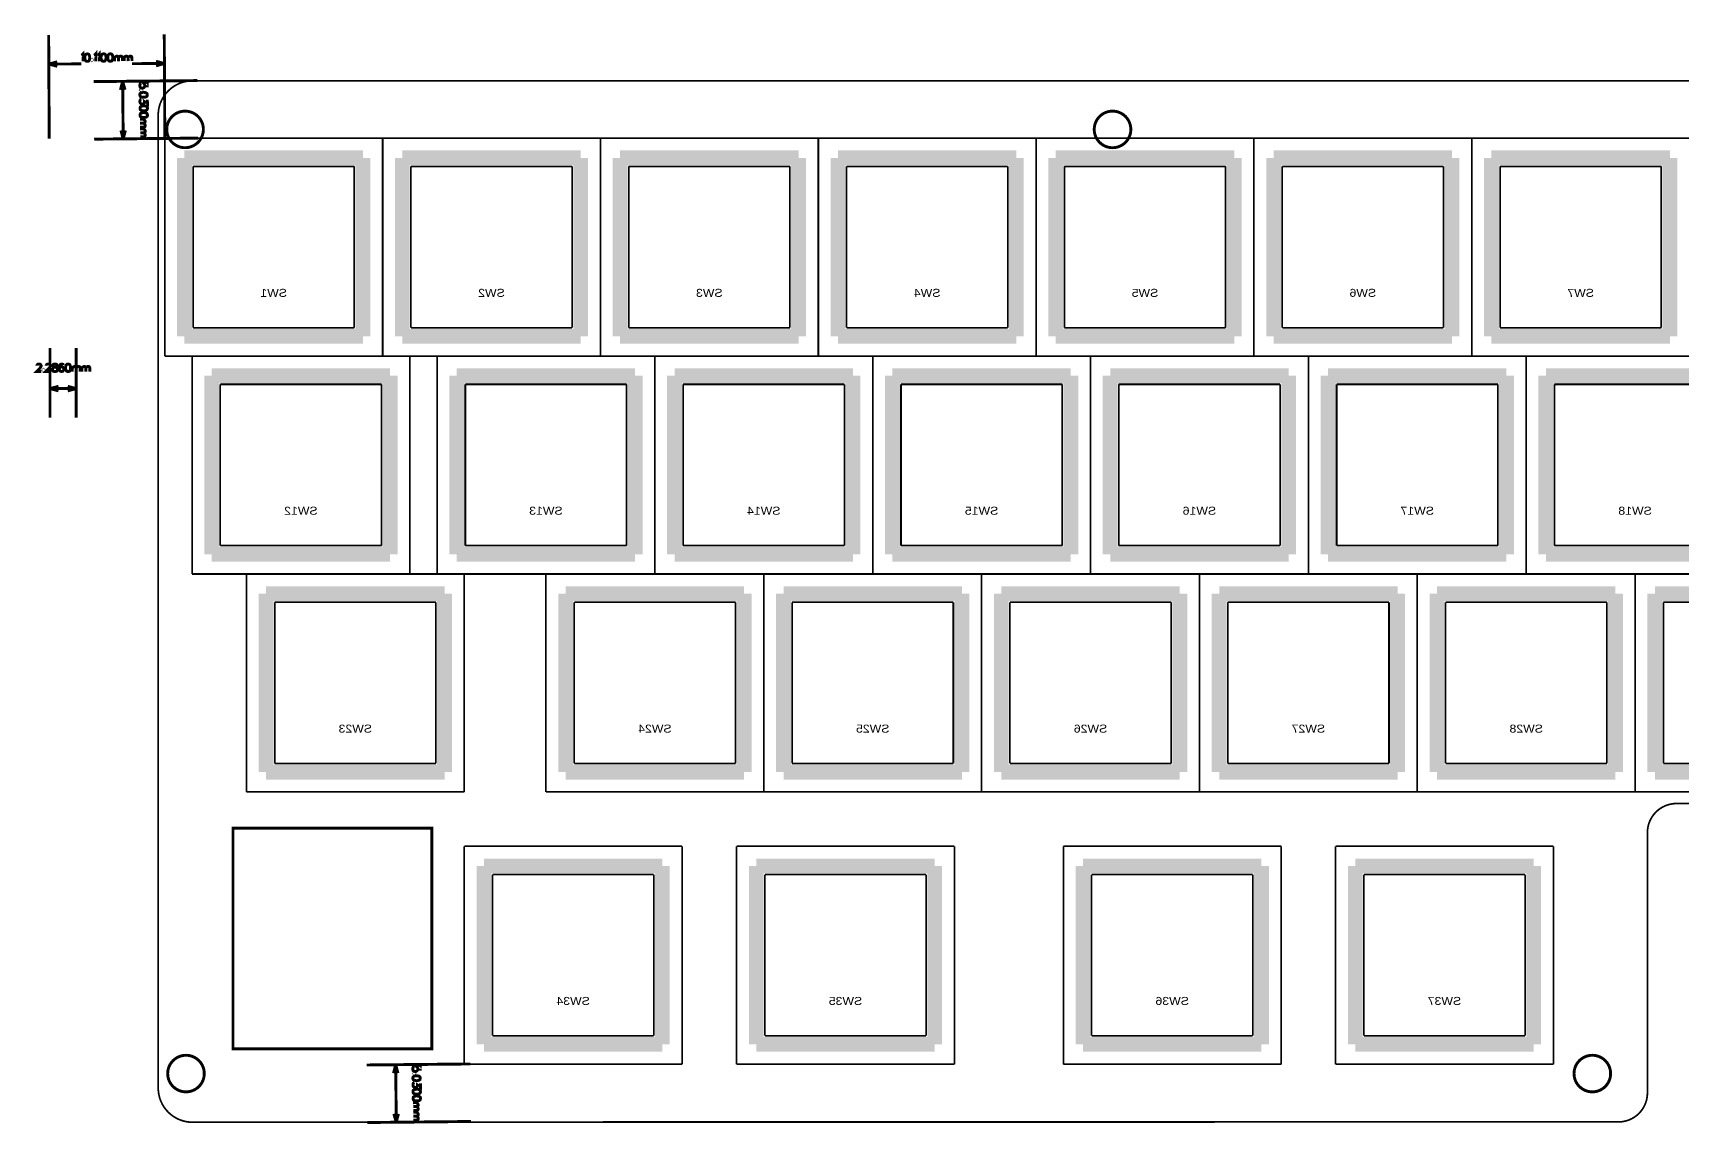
# Model space of a CAD drawing. Header units: millimetres. Extents: x 17 to 288, y -115 to -19.
# Drawn here: x 17.1 to 161.4, y -114.8 to -19.4 of the extents above; entities that cross this region are included whole.
import ezdxf
from ezdxf.enums import TextEntityAlignment as Align

# ---------------------------------------------------------------- set-up
doc = ezdxf.new("R2010")
doc.units = ezdxf.units.MM
doc.header["$MEASUREMENT"] = 0
for name, color, linetype, true_color in [('Board-Outline-Layer', 7, 'Continuous', 0xff00ff), ('Bottom-Assembly-Layer', 7, 'Continuous', 0x5555ff), ('Bottom-Silkscreen-Layer', 7, 'Continuous', 0x66cc33), ('Bottom-Solder-Mask-Layer', 7, 'Continuous', 0xaa00ff), ('Document-Layer', 7, 'Continuous', 0xffffff), ('Top-Solder-Mask-Layer', 7, 'Continuous', 0x800080)]:
    doc.layers.add(name, color=color, linetype=linetype, true_color=true_color)
doc.styles.get("Standard").update_dxf_attribs({"font": 'arial.ttf'})

msp = doc.modelspace()

# ---------------------------------------------------------------- linework, layer by layer
at = {"layer": 'Board-Outline-Layer'}
for points, const_width in [([(28.88, -24.44, -0.199), (31, -23.56), (273.67, -23.56, -0.414), (276.67, -26.56), (276.67, -111.62, -0.377), (274.05, -114.59), (207.52, -114.58, -0.414), (204.98, -112.04), (205, -87.91, 0.203), (204.68, -87.09, 0.203), (203.87, -86.75), (164.74, -86.75), (164.73, -86.75), (160.78, -86.75, 0.414), (158.24, -89.29), (158.24, -112.05, -0.414), (155.7, -114.59), (30.7, -114.6, -0.385), (28, -111.62), (28, -26.56, -0.199)], 0.15), ([(28.75, -27.81, 1), (31.95, -27.81, 1)], 0.254), ([(109.86, -27.81, 1), (113.06, -27.81, 1)], 0.254), ([(28.83, -110.36, 1), (32.03, -110.36, 1)], 0.254), ([(151.82, -110.36, 1), (155.02, -110.36, 1)], 0.254)]:
    msp.add_lwpolyline(points, format="xyb", close=True, dxfattribs=dict(at, const_width=const_width))
at = {"layer": 'Board-Outline-Layer', "const_width": 0.15}
for points in [[(45.15, -31.05), (31.05, -31.05)], [(31.05, -31.05), (31.05, -45.15)], [(45.15, -31.05), (31.05, -31.05)], [(31.05, -31.05), (31.05, -45.15)], [(45.15, -45.15), (45.15, -31.05)], [(45.15, -45.15), (45.15, -31.05)], [(64.2, -31.05), (50.1, -31.05)], [(50.1, -31.05), (50.1, -45.15)], [(64.2, -31.05), (50.1, -31.05)], [(50.1, -31.05), (50.1, -45.15)], [(64.2, -45.15), (64.2, -31.05)], [(64.2, -45.15), (64.2, -31.05)], [(83.25, -31.05), (69.15, -31.05)], [(69.15, -31.05), (69.15, -45.15)], [(83.25, -31.05), (69.15, -31.05)], [(69.15, -31.05), (69.15, -45.15)], [(83.25, -45.15), (83.25, -31.05)], [(83.25, -45.15), (83.25, -31.05)], [(102.3, -31.05), (88.2, -31.05)], [(88.2, -31.05), (88.2, -45.15)], [(102.3, -31.05), (88.2, -31.05)], [(88.2, -31.05), (88.2, -45.15)], [(102.3, -45.15), (102.3, -31.05)], [(102.3, -45.15), (102.3, -31.05)], [(121.35, -31.05), (107.25, -31.05)], [(107.25, -31.05), (107.25, -45.15)], [(121.35, -31.05), (107.25, -31.05)], [(107.25, -31.05), (107.25, -45.15)], [(121.35, -45.15), (121.35, -31.05)], [(121.35, -45.15), (121.35, -31.05)], [(140.4, -31.05), (126.3, -31.05)], [(126.3, -31.05), (126.3, -45.15)], [(140.4, -31.05), (126.3, -31.05)], [(126.3, -31.05), (126.3, -45.15)], [(140.4, -45.15), (140.4, -31.05)], [(140.4, -45.15), (140.4, -31.05)], [(159.45, -31.05), (145.35, -31.05)], [(145.35, -31.05), (145.35, -45.15)], [(159.45, -31.05), (145.35, -31.05)], [(145.35, -31.05), (145.35, -45.15)], [(159.45, -45.15), (159.45, -31.05)], [(159.45, -45.15), (159.45, -31.05)], [(31.05, -45.15), (45.15, -45.15)], [(31.05, -45.15), (45.15, -45.15)], [(50.1, -45.15), (64.2, -45.15)], [(50.1, -45.15), (64.2, -45.15)], [(69.15, -45.15), (83.25, -45.15)], [(69.15, -45.15), (83.25, -45.15)], [(88.2, -45.15), (102.3, -45.15)], [(88.2, -45.15), (102.3, -45.15)], [(107.25, -45.15), (121.35, -45.15)], [(107.25, -45.15), (121.35, -45.15)], [(126.3, -45.15), (140.4, -45.15)], [(126.3, -45.15), (140.4, -45.15)], [(145.35, -45.15), (159.45, -45.15)], [(145.35, -45.15), (159.45, -45.15)], [(47.53, -50.1), (33.43, -50.1)], [(33.43, -50.1), (33.43, -64.2)], [(47.53, -50.1), (33.43, -50.1)], [(33.43, -50.1), (33.43, -64.2)], [(47.53, -64.2), (47.53, -50.1)], [(47.53, -64.2), (47.53, -50.1)], [(68.96, -50.1), (54.86, -50.1)], [(54.86, -50.1), (54.86, -64.2)], [(68.96, -50.1), (54.86, -50.1)], [(54.86, -50.1), (54.86, -64.2)], [(68.96, -64.2), (68.96, -50.1)], [(68.96, -64.2), (68.96, -50.1)], [(88.01, -50.1), (73.91, -50.1)], [(73.91, -50.1), (73.91, -64.2)], [(88.01, -50.1), (73.91, -50.1)], [(73.91, -50.1), (73.91, -64.2)], [(88.01, -64.2), (88.01, -50.1)], [(88.01, -64.2), (88.01, -50.1)], [(107.06, -50.1), (92.96, -50.1)], [(92.96, -50.1), (92.96, -64.2)], [(107.06, -50.1), (92.96, -50.1)], [(92.96, -50.1), (92.96, -64.2)], [(107.06, -64.2), (107.06, -50.1)], [(107.06, -64.2), (107.06, -50.1)], [(126.11, -50.1), (112.01, -50.1)], [(112.01, -50.1), (112.01, -64.2)], [(126.11, -50.1), (112.01, -50.1)], [(112.01, -50.1), (112.01, -64.2)], [(126.11, -64.2), (126.11, -50.1)], [(126.11, -64.2), (126.11, -50.1)], [(145.16, -50.1), (131.06, -50.1)], [(131.06, -50.1), (131.06, -64.2)], [(145.16, -50.1), (131.06, -50.1)], [(131.06, -50.1), (131.06, -64.2)], [(145.16, -64.2), (145.16, -50.1)], [(145.16, -64.2), (145.16, -50.1)], [(164.21, -50.1), (150.11, -50.1)], [(150.11, -50.1), (150.11, -64.2)], [(164.21, -50.1), (150.11, -50.1)], [(150.11, -50.1), (150.11, -64.2)], [(33.43, -64.2), (47.53, -64.2)], [(33.43, -64.2), (47.53, -64.2)], [(54.86, -64.2), (68.96, -64.2)], [(54.86, -64.2), (68.96, -64.2)], [(73.91, -64.2), (88.01, -64.2)], [(73.91, -64.2), (88.01, -64.2)], [(92.96, -64.2), (107.06, -64.2)], [(92.96, -64.2), (107.06, -64.2)], [(112.01, -64.2), (126.11, -64.2)], [(112.01, -64.2), (126.11, -64.2)], [(131.06, -64.2), (145.16, -64.2)], [(131.06, -64.2), (145.16, -64.2)], [(150.11, -64.2), (164.21, -64.2)], [(150.11, -64.2), (164.21, -64.2)], [(52.29, -69.15), (38.19, -69.15)], [(38.19, -69.15), (38.19, -83.25)], [(52.29, -69.15), (38.19, -69.15)], [(38.19, -69.15), (38.19, -83.25)], [(52.29, -83.25), (52.29, -69.15)], [(52.29, -83.25), (52.29, -69.15)], [(78.49, -69.15), (64.39, -69.15)], [(64.39, -69.15), (64.39, -83.25)], [(78.49, -69.15), (64.39, -69.15)], [(64.39, -69.15), (64.39, -83.25)], [(78.49, -83.25), (78.49, -69.15)], [(78.49, -83.25), (78.49, -69.15)], [(97.54, -69.15), (83.44, -69.15)], [(83.44, -69.15), (83.44, -83.25)], [(97.54, -69.15), (83.44, -69.15)], [(83.44, -69.15), (83.44, -83.25)], [(97.54, -83.25), (97.54, -69.15)], [(97.54, -83.25), (97.54, -69.15)], [(116.59, -69.15), (102.49, -69.15)], [(102.49, -69.15), (102.49, -83.25)], [(116.59, -69.15), (102.49, -69.15)], [(102.49, -69.15), (102.49, -83.25)], [(116.59, -83.25), (116.59, -69.15)], [(116.59, -83.25), (116.59, -69.15)], [(135.64, -69.15), (121.54, -69.15)], [(121.54, -69.15), (121.54, -83.25)], [(135.64, -69.15), (121.54, -69.15)], [(121.54, -69.15), (121.54, -83.25)], [(135.64, -83.25), (135.64, -69.15)], [(135.64, -83.25), (135.64, -69.15)], [(154.69, -69.15), (140.59, -69.15)], [(140.59, -69.15), (140.59, -83.25)], [(154.69, -69.15), (140.59, -69.15)], [(140.59, -69.15), (140.59, -83.25)], [(154.69, -83.25), (154.69, -69.15)], [(154.69, -83.25), (154.69, -69.15)], [(173.74, -69.15), (159.64, -69.15)], [(159.64, -69.15), (159.64, -83.25)], [(173.74, -69.15), (159.64, -69.15)], [(159.64, -69.15), (159.64, -83.25)], [(38.19, -83.25), (52.29, -83.25)], [(38.19, -83.25), (52.29, -83.25)], [(64.39, -83.25), (78.49, -83.25)], [(64.39, -83.25), (78.49, -83.25)], [(83.44, -83.25), (97.54, -83.25)], [(83.44, -83.25), (97.54, -83.25)], [(102.49, -83.25), (116.59, -83.25)], [(102.49, -83.25), (116.59, -83.25)], [(121.54, -83.25), (135.64, -83.25)], [(121.54, -83.25), (135.64, -83.25)], [(140.59, -83.25), (154.69, -83.25)], [(140.59, -83.25), (154.69, -83.25)], [(159.64, -83.25), (173.74, -83.25)], [(159.64, -83.25), (173.74, -83.25)], [(71.34, -92.96), (57.24, -92.96)], [(57.24, -92.96), (57.24, -107.06)], [(71.34, -92.96), (57.24, -92.96)], [(57.24, -92.96), (57.24, -107.06)], [(71.34, -107.06), (71.34, -92.96)], [(71.34, -107.06), (71.34, -92.96)], [(95.16, -92.96), (81.06, -92.96)], [(81.06, -92.96), (81.06, -107.06)], [(95.16, -92.96), (81.06, -92.96)], [(81.06, -92.96), (81.06, -107.06)], [(95.16, -107.06), (95.16, -92.96)], [(95.16, -107.06), (95.16, -92.96)], [(123.73, -92.96), (109.63, -92.96)], [(109.63, -92.96), (109.63, -107.06)], [(123.73, -92.96), (109.63, -92.96)], [(109.63, -92.96), (109.63, -107.06)], [(123.73, -107.06), (123.73, -92.96)], [(123.73, -107.06), (123.73, -92.96)], [(147.54, -92.96), (133.44, -92.96)], [(133.44, -92.96), (133.44, -107.06)], [(147.54, -92.96), (133.44, -92.96)], [(133.44, -92.96), (133.44, -107.06)], [(147.54, -107.06), (147.54, -92.96)], [(147.54, -107.06), (147.54, -92.96)], [(57.24, -107.06), (71.34, -107.06)], [(57.24, -107.06), (71.34, -107.06)], [(81.06, -107.06), (95.16, -107.06)], [(81.06, -107.06), (95.16, -107.06)], [(109.63, -107.06), (123.73, -107.06)], [(109.63, -107.06), (123.73, -107.06)], [(133.44, -107.06), (147.54, -107.06)], [(133.44, -107.06), (147.54, -107.06)]]:
    msp.add_lwpolyline(points, dxfattribs=at)
at = {"layer": 'Board-Outline-Layer', "const_width": 0.254}
msp.add_lwpolyline([(34.54, -108.2), (34.54, -88.9), (51.94, -88.9), (51.94, -108.2)], close=True, dxfattribs=at)
at = {"layer": 'Bottom-Assembly-Layer', "const_width": 0.15}
for points in [[(28.58, -47.63), (28.58, -28.58)], [(28.58, -28.58), (47.63, -28.58)], [(28.58, -47.63), (28.58, -28.58)], [(28.58, -28.58), (47.63, -28.58)], [(47.63, -28.58), (47.63, -47.63)], [(47.63, -47.63), (47.63, -28.58)], [(47.63, -28.58), (66.68, -28.58)], [(47.63, -28.58), (47.63, -47.63)], [(47.63, -47.63), (47.63, -28.58)], [(47.63, -28.58), (66.68, -28.58)], [(66.68, -28.58), (66.68, -47.63)], [(66.68, -47.63), (66.68, -28.58)], [(66.68, -28.58), (85.73, -28.58)], [(66.68, -28.58), (66.68, -47.63)], [(66.68, -47.63), (66.68, -28.58)], [(66.68, -28.58), (85.73, -28.58)], [(85.73, -28.58), (85.73, -47.63)], [(85.73, -47.63), (85.73, -28.58)], [(85.73, -28.58), (104.78, -28.58)], [(85.73, -28.58), (85.73, -47.63)], [(85.73, -47.63), (85.73, -28.58)], [(85.73, -28.58), (104.78, -28.58)], [(104.78, -28.58), (104.78, -47.63)], [(104.78, -47.63), (104.78, -28.58)], [(104.78, -28.58), (123.83, -28.58)], [(104.78, -28.58), (104.78, -47.63)], [(104.78, -47.63), (104.78, -28.58)], [(104.78, -28.58), (123.83, -28.58)], [(123.83, -28.58), (123.83, -47.63)], [(123.83, -47.63), (123.83, -28.58)], [(123.83, -28.58), (142.88, -28.58)], [(123.83, -28.58), (123.83, -47.63)], [(123.83, -47.63), (123.83, -28.58)], [(123.83, -28.58), (142.88, -28.58)], [(142.88, -28.58), (142.88, -47.63)], [(142.88, -47.63), (142.88, -28.58)], [(142.88, -28.58), (161.93, -28.58)], [(142.88, -28.58), (142.88, -47.63)], [(142.88, -47.63), (142.88, -28.58)], [(142.88, -28.58), (161.93, -28.58)], [(47.63, -47.63), (28.58, -47.63)], [(47.63, -47.63), (28.58, -47.63)], [(30.96, -66.68), (30.96, -47.63)], [(30.96, -47.63), (50.01, -47.63)], [(30.96, -66.68), (30.96, -47.63)], [(30.96, -47.63), (50.01, -47.63)], [(66.68, -47.63), (47.63, -47.63)], [(66.68, -47.63), (47.63, -47.63)], [(50.01, -47.63), (50.01, -66.68)], [(50.01, -47.63), (50.01, -66.68)], [(52.39, -66.68), (52.39, -47.63)], [(52.39, -47.63), (71.44, -47.63)], [(52.39, -66.68), (52.39, -47.63)], [(52.39, -47.63), (71.44, -47.63)], [(85.73, -47.63), (66.68, -47.63)], [(85.73, -47.63), (66.68, -47.63)], [(71.44, -47.63), (71.44, -66.68)], [(71.44, -66.68), (71.44, -47.63)], [(71.44, -47.63), (90.49, -47.63)], [(71.44, -47.63), (71.44, -66.68)], [(71.44, -66.68), (71.44, -47.63)], [(71.44, -47.63), (90.49, -47.63)], [(104.78, -47.63), (85.73, -47.63)], [(104.78, -47.63), (85.73, -47.63)], [(90.49, -47.63), (90.49, -66.68)], [(90.49, -66.68), (90.49, -47.63)], [(90.49, -47.63), (109.54, -47.63)], [(90.49, -47.63), (90.49, -66.68)], [(90.49, -66.68), (90.49, -47.63)], [(90.49, -47.63), (109.54, -47.63)], [(123.83, -47.63), (104.78, -47.63)], [(123.83, -47.63), (104.78, -47.63)], [(109.54, -47.63), (109.54, -66.68)], [(109.54, -66.68), (109.54, -47.63)], [(109.54, -47.63), (128.59, -47.63)], [(109.54, -47.63), (109.54, -66.68)], [(109.54, -66.68), (109.54, -47.63)], [(109.54, -47.63), (128.59, -47.63)], [(142.88, -47.63), (123.83, -47.63)], [(142.88, -47.63), (123.83, -47.63)], [(128.59, -47.63), (128.59, -66.68)], [(128.59, -66.68), (128.59, -47.63)], [(128.59, -47.63), (147.64, -47.63)], [(128.59, -47.63), (128.59, -66.68)], [(128.59, -66.68), (128.59, -47.63)], [(128.59, -47.63), (147.64, -47.63)], [(161.93, -47.63), (142.88, -47.63)], [(161.93, -47.63), (142.88, -47.63)], [(147.64, -47.63), (147.64, -66.68)], [(147.64, -66.68), (147.64, -47.63)], [(147.64, -47.63), (166.69, -47.63)], [(147.64, -47.63), (147.64, -66.68)], [(147.64, -66.68), (147.64, -47.63)], [(147.64, -47.63), (166.69, -47.63)], [(50.01, -66.68), (30.96, -66.68)], [(50.01, -66.68), (30.96, -66.68)], [(35.72, -85.73), (35.72, -66.68)], [(35.72, -66.68), (54.77, -66.68)], [(35.72, -85.73), (35.72, -66.68)], [(35.72, -66.68), (54.77, -66.68)], [(71.44, -66.68), (52.39, -66.68)], [(71.44, -66.68), (52.39, -66.68)], [(54.77, -66.68), (54.77, -85.73)], [(54.77, -66.68), (54.77, -85.73)], [(61.91, -85.73), (61.91, -66.68)], [(61.91, -66.68), (80.96, -66.68)], [(61.91, -85.73), (61.91, -66.68)], [(61.91, -66.68), (80.96, -66.68)], [(90.49, -66.68), (71.44, -66.68)], [(90.49, -66.68), (71.44, -66.68)], [(80.96, -66.68), (80.96, -85.73)], [(80.96, -85.73), (80.96, -66.68)], [(80.96, -66.68), (100.01, -66.68)], [(80.96, -66.68), (80.96, -85.73)], [(80.96, -85.73), (80.96, -66.68)], [(80.96, -66.68), (100.01, -66.68)], [(109.54, -66.68), (90.49, -66.68)], [(109.54, -66.68), (90.49, -66.68)], [(100.01, -66.68), (100.01, -85.73)], [(100.01, -85.73), (100.01, -66.68)], [(100.01, -66.68), (119.06, -66.68)], [(100.01, -66.68), (100.01, -85.73)], [(100.01, -85.73), (100.01, -66.68)], [(100.01, -66.68), (119.06, -66.68)], [(128.59, -66.68), (109.54, -66.68)], [(128.59, -66.68), (109.54, -66.68)], [(119.06, -66.68), (119.06, -85.73)], [(119.06, -85.73), (119.06, -66.68)], [(119.06, -66.68), (138.11, -66.68)], [(119.06, -66.68), (119.06, -85.73)], [(119.06, -85.73), (119.06, -66.68)], [(119.06, -66.68), (138.11, -66.68)], [(147.64, -66.68), (128.59, -66.68)], [(147.64, -66.68), (128.59, -66.68)], [(138.11, -66.68), (138.11, -85.73)], [(138.11, -85.73), (138.11, -66.68)], [(138.11, -66.68), (157.16, -66.68)], [(138.11, -66.68), (138.11, -85.73)], [(138.11, -85.73), (138.11, -66.68)], [(138.11, -66.68), (157.16, -66.68)], [(166.69, -66.68), (147.64, -66.68)], [(166.69, -66.68), (147.64, -66.68)], [(157.16, -66.68), (157.16, -85.73)], [(157.16, -85.73), (157.16, -66.68)], [(157.16, -66.68), (176.21, -66.68)], [(157.16, -66.68), (157.16, -85.73)], [(157.16, -85.73), (157.16, -66.68)], [(157.16, -66.68), (176.21, -66.68)], [(54.77, -85.73), (35.72, -85.73)], [(54.77, -85.73), (35.72, -85.73)], [(80.96, -85.73), (61.91, -85.73)], [(80.96, -85.73), (61.91, -85.73)], [(100.01, -85.73), (80.96, -85.73)], [(100.01, -85.73), (80.96, -85.73)], [(119.06, -85.73), (100.01, -85.73)], [(119.06, -85.73), (100.01, -85.73)], [(138.11, -85.73), (119.06, -85.73)], [(138.11, -85.73), (119.06, -85.73)], [(157.16, -85.73), (138.11, -85.73)], [(157.16, -85.73), (138.11, -85.73)], [(176.21, -85.73), (157.16, -85.73)], [(176.21, -85.73), (157.16, -85.73)], [(54.77, -109.54), (54.77, -90.49)], [(54.77, -90.49), (73.82, -90.49)], [(54.77, -109.54), (54.77, -90.49)], [(54.77, -90.49), (73.82, -90.49)], [(73.82, -90.49), (73.82, -109.54)], [(73.82, -90.49), (73.82, -109.54)], [(78.58, -109.54), (78.58, -90.49)], [(78.58, -90.49), (97.63, -90.49)], [(78.58, -109.54), (78.58, -90.49)], [(78.58, -90.49), (97.63, -90.49)], [(97.63, -90.49), (97.63, -109.54)], [(97.63, -90.49), (97.63, -109.54)], [(107.16, -109.54), (107.16, -90.49)], [(107.16, -90.49), (126.21, -90.49)], [(107.16, -109.54), (107.16, -90.49)], [(107.16, -90.49), (126.21, -90.49)], [(126.21, -90.49), (126.21, -109.54)], [(126.21, -90.49), (126.21, -109.54)], [(130.97, -109.54), (130.97, -90.49)], [(130.97, -90.49), (150.02, -90.49)], [(130.97, -109.54), (130.97, -90.49)], [(130.97, -90.49), (150.02, -90.49)], [(150.02, -90.49), (150.02, -109.54)], [(150.02, -90.49), (150.02, -109.54)], [(73.82, -109.54), (54.77, -109.54)], [(73.82, -109.54), (54.77, -109.54)], [(97.63, -109.54), (78.58, -109.54)], [(97.63, -109.54), (78.58, -109.54)], [(126.21, -109.54), (107.16, -109.54)], [(126.21, -109.54), (107.16, -109.54)], [(150.02, -109.54), (130.97, -109.54)], [(150.02, -109.54), (130.97, -109.54)]]:
    msp.add_lwpolyline(points, dxfattribs=at)
at = {"layer": 'Bottom-Solder-Mask-Layer', "const_width": 1.3}
for points in [[(45.9, -30.3), (30.3, -30.3)], [(30.3, -30.3), (30.3, -45.9)], [(45.9, -30.3), (30.3, -30.3)], [(30.3, -30.3), (30.3, -45.9)], [(45.9, -30.3), (45.9, -45.9)], [(45.9, -30.3), (45.9, -45.9)], [(64.95, -30.3), (49.35, -30.3)], [(49.35, -30.3), (49.35, -45.9)], [(64.95, -30.3), (49.35, -30.3)], [(49.35, -30.3), (49.35, -45.9)], [(64.95, -30.3), (64.95, -45.9)], [(64.95, -30.3), (64.95, -45.9)], [(84, -30.3), (68.4, -30.3)], [(68.4, -30.3), (68.4, -45.9)], [(84, -30.3), (68.4, -30.3)], [(68.4, -30.3), (68.4, -45.9)], [(84, -30.3), (84, -45.9)], [(84, -30.3), (84, -45.9)], [(103.05, -30.3), (87.45, -30.3)], [(87.45, -30.3), (87.45, -45.9)], [(103.05, -30.3), (87.45, -30.3)], [(87.45, -30.3), (87.45, -45.9)], [(103.05, -30.3), (103.05, -45.9)], [(103.05, -30.3), (103.05, -45.9)], [(122.1, -30.3), (106.5, -30.3)], [(106.5, -30.3), (106.5, -45.9)], [(122.1, -30.3), (106.5, -30.3)], [(106.5, -30.3), (106.5, -45.9)], [(122.1, -30.3), (122.1, -45.9)], [(122.1, -30.3), (122.1, -45.9)], [(141.15, -30.3), (125.55, -30.3)], [(125.55, -30.3), (125.55, -45.9)], [(141.15, -30.3), (125.55, -30.3)], [(125.55, -30.3), (125.55, -45.9)], [(141.15, -30.3), (141.15, -45.9)], [(141.15, -30.3), (141.15, -45.9)], [(160.2, -30.3), (144.6, -30.3)], [(144.6, -30.3), (144.6, -45.9)], [(160.2, -30.3), (144.6, -30.3)], [(144.6, -30.3), (144.6, -45.9)], [(160.2, -30.3), (160.2, -45.9)], [(160.2, -30.3), (160.2, -45.9)], [(45.9, -45.9), (30.3, -45.9)], [(45.9, -45.9), (30.3, -45.9)], [(64.95, -45.9), (49.35, -45.9)], [(64.95, -45.9), (49.35, -45.9)], [(84, -45.9), (68.4, -45.9)], [(84, -45.9), (68.4, -45.9)], [(103.05, -45.9), (87.45, -45.9)], [(103.05, -45.9), (87.45, -45.9)], [(122.1, -45.9), (106.5, -45.9)], [(122.1, -45.9), (106.5, -45.9)], [(141.15, -45.9), (125.55, -45.9)], [(141.15, -45.9), (125.55, -45.9)], [(160.2, -45.9), (144.6, -45.9)], [(160.2, -45.9), (144.6, -45.9)], [(48.28, -49.35), (32.68, -49.35)], [(32.68, -49.35), (32.68, -64.95)], [(48.28, -49.35), (32.68, -49.35)], [(32.68, -49.35), (32.68, -64.95)], [(48.28, -49.35), (48.28, -64.95)], [(48.28, -49.35), (48.28, -64.95)], [(69.71, -49.35), (54.11, -49.35)], [(54.11, -49.35), (54.11, -64.95)], [(69.71, -49.35), (54.11, -49.35)], [(54.11, -49.35), (54.11, -64.95)], [(69.71, -49.35), (69.71, -64.95)], [(69.71, -49.35), (69.71, -64.95)], [(88.76, -49.35), (73.16, -49.35)], [(73.16, -49.35), (73.16, -64.95)], [(88.76, -49.35), (73.16, -49.35)], [(73.16, -49.35), (73.16, -64.95)], [(88.76, -49.35), (88.76, -64.95)], [(88.76, -49.35), (88.76, -64.95)], [(107.81, -49.35), (92.21, -49.35)], [(92.21, -49.35), (92.21, -64.95)], [(107.81, -49.35), (92.21, -49.35)], [(92.21, -49.35), (92.21, -64.95)], [(107.81, -49.35), (107.81, -64.95)], [(107.81, -49.35), (107.81, -64.95)], [(126.86, -49.35), (111.26, -49.35)], [(111.26, -49.35), (111.26, -64.95)], [(126.86, -49.35), (111.26, -49.35)], [(111.26, -49.35), (111.26, -64.95)], [(126.86, -49.35), (126.86, -64.95)], [(126.86, -49.35), (126.86, -64.95)], [(145.91, -49.35), (130.31, -49.35)], [(130.31, -49.35), (130.31, -64.95)], [(145.91, -49.35), (130.31, -49.35)], [(130.31, -49.35), (130.31, -64.95)], [(145.91, -49.35), (145.91, -64.95)], [(145.91, -49.35), (145.91, -64.95)], [(164.96, -49.35), (149.36, -49.35)], [(149.36, -49.35), (149.36, -64.95)], [(164.96, -49.35), (149.36, -49.35)], [(149.36, -49.35), (149.36, -64.95)], [(48.28, -64.95), (32.68, -64.95)], [(48.28, -64.95), (32.68, -64.95)], [(69.71, -64.95), (54.11, -64.95)], [(69.71, -64.95), (54.11, -64.95)], [(88.76, -64.95), (73.16, -64.95)], [(88.76, -64.95), (73.16, -64.95)], [(107.81, -64.95), (92.21, -64.95)], [(107.81, -64.95), (92.21, -64.95)], [(126.86, -64.95), (111.26, -64.95)], [(126.86, -64.95), (111.26, -64.95)], [(145.91, -64.95), (130.31, -64.95)], [(145.91, -64.95), (130.31, -64.95)], [(164.96, -64.95), (149.36, -64.95)], [(164.96, -64.95), (149.36, -64.95)], [(53.04, -68.4), (37.44, -68.4)], [(37.44, -68.4), (37.44, -84)], [(53.04, -68.4), (37.44, -68.4)], [(37.44, -68.4), (37.44, -84)], [(53.04, -68.4), (53.04, -84)], [(53.04, -68.4), (53.04, -84)], [(79.24, -68.4), (63.64, -68.4)], [(63.64, -68.4), (63.64, -84)], [(79.24, -68.4), (63.64, -68.4)], [(63.64, -68.4), (63.64, -84)], [(79.24, -68.4), (79.24, -84)], [(79.24, -68.4), (79.24, -84)], [(98.29, -68.4), (82.69, -68.4)], [(82.69, -68.4), (82.69, -84)], [(98.29, -68.4), (82.69, -68.4)], [(82.69, -68.4), (82.69, -84)], [(98.29, -68.4), (98.29, -84)], [(98.29, -68.4), (98.29, -84)], [(117.34, -68.4), (101.74, -68.4)], [(101.74, -68.4), (101.74, -84)], [(117.34, -68.4), (101.74, -68.4)], [(101.74, -68.4), (101.74, -84)], [(117.34, -68.4), (117.34, -84)], [(117.34, -68.4), (117.34, -84)], [(136.39, -68.4), (120.79, -68.4)], [(120.79, -68.4), (120.79, -84)], [(136.39, -68.4), (120.79, -68.4)], [(120.79, -68.4), (120.79, -84)], [(136.39, -68.4), (136.39, -84)], [(136.39, -68.4), (136.39, -84)], [(155.44, -68.4), (139.84, -68.4)], [(139.84, -68.4), (139.84, -84)], [(155.44, -68.4), (139.84, -68.4)], [(139.84, -68.4), (139.84, -84)], [(155.44, -68.4), (155.44, -84)], [(155.44, -68.4), (155.44, -84)], [(174.49, -68.4), (158.89, -68.4)], [(158.89, -68.4), (158.89, -84)], [(174.49, -68.4), (158.89, -68.4)], [(158.89, -68.4), (158.89, -84)], [(53.04, -84), (37.44, -84)], [(53.04, -84), (37.44, -84)], [(79.24, -84), (63.64, -84)], [(79.24, -84), (63.64, -84)], [(98.29, -84), (82.69, -84)], [(98.29, -84), (82.69, -84)], [(117.34, -84), (101.74, -84)], [(117.34, -84), (101.74, -84)], [(136.39, -84), (120.79, -84)], [(136.39, -84), (120.79, -84)], [(155.44, -84), (139.84, -84)], [(155.44, -84), (139.84, -84)], [(174.49, -84), (158.89, -84)], [(174.49, -84), (158.89, -84)], [(72.09, -92.21), (56.49, -92.21)], [(56.49, -92.21), (56.49, -107.81)], [(72.09, -92.21), (56.49, -92.21)], [(56.49, -92.21), (56.49, -107.81)], [(72.09, -92.21), (72.09, -107.81)], [(72.09, -92.21), (72.09, -107.81)], [(95.91, -92.21), (80.31, -92.21)], [(80.31, -92.21), (80.31, -107.81)], [(95.91, -92.21), (80.31, -92.21)], [(80.31, -92.21), (80.31, -107.81)], [(95.91, -92.21), (95.91, -107.81)], [(95.91, -92.21), (95.91, -107.81)], [(124.48, -92.21), (108.88, -92.21)], [(108.88, -92.21), (108.88, -107.81)], [(124.48, -92.21), (108.88, -92.21)], [(108.88, -92.21), (108.88, -107.81)], [(124.48, -92.21), (124.48, -107.81)], [(124.48, -92.21), (124.48, -107.81)], [(148.29, -92.21), (132.69, -92.21)], [(132.69, -92.21), (132.69, -107.81)], [(148.29, -92.21), (132.69, -92.21)], [(132.69, -92.21), (132.69, -107.81)], [(148.29, -92.21), (148.29, -107.81)], [(148.29, -92.21), (148.29, -107.81)], [(72.09, -107.81), (56.49, -107.81)], [(72.09, -107.81), (56.49, -107.81)], [(95.91, -107.81), (80.31, -107.81)], [(95.91, -107.81), (80.31, -107.81)], [(124.48, -107.81), (108.88, -107.81)], [(124.48, -107.81), (108.88, -107.81)], [(148.29, -107.81), (132.69, -107.81)], [(148.29, -107.81), (132.69, -107.81)]]:
    msp.add_lwpolyline(points, dxfattribs=at)
at = {"layer": 'Document-Layer', "const_width": 0.254}
for points in [[(18.47, -28.62), (18.42, -19.56)], [(28.58, -28.58), (28.53, -19.51)], [(21.27, -21.33), (21.33, -21.3), (21.42, -21.21), (21.42, -21.86)], [(22.38, -21.33), (22.45, -21.3), (22.54, -21.2), (22.54, -21.86)], [(22.69, -21.33), (22.76, -21.3), (22.85, -21.2), (22.85, -21.85)], [(24.18, -21.41), (24.18, -21.85)], [(24.18, -21.54), (24.28, -21.44), (24.34, -21.41), (24.43, -21.41), (24.49, -21.44), (24.53, -21.54), (24.53, -21.85)], [(24.53, -21.54), (24.62, -21.44), (24.68, -21.41), (24.77, -21.41), (24.84, -21.44), (24.87, -21.53), (24.87, -21.84)], [(25.02, -21.41), (25.02, -21.84)], [(25.02, -21.53), (25.11, -21.44), (25.18, -21.41), (25.27, -21.41), (25.33, -21.44), (25.36, -21.53), (25.37, -21.84)], [(25.36, -21.53), (25.45, -21.44), (25.52, -21.41), (25.61, -21.41), (25.67, -21.44), (25.7, -21.53), (25.71, -21.84)], [(18.43, -22.1), (19.17, -21.9)], [(21.27, -22.08), (18.43, -22.1)], [(18.43, -22.1), (19.17, -22.29)], [(28.54, -22.05), (25.71, -22.06)], [(28.54, -22.05), (27.81, -21.85)], [(28.54, -22.05), (27.81, -22.25)], [(31.42, -23.54), (22.35, -23.63)], [(24.89, -23.61), (24.7, -24.35)], [(24.89, -23.61), (25.1, -24.34)], [(24.89, -23.61), (24.94, -28.64)], [(27.04, -24.13), (27.04, -23.82), (26.76, -23.79), (26.79, -23.82), (26.82, -23.92), (26.82, -24.01), (26.79, -24.1), (26.73, -24.17), (26.64, -24.2), (26.57, -24.2), (26.48, -24.17), (26.42, -24.11), (26.39, -24.01), (26.39, -23.92), (26.42, -23.83), (26.45, -23.8), (26.51, -23.76)], [(27.05, -25.22), (27.06, -25.56), (26.8, -25.38), (26.81, -25.47), (26.78, -25.53), (26.74, -25.56), (26.65, -25.59), (26.59, -25.59), (26.5, -25.57), (26.43, -25.5), (26.4, -25.41), (26.4, -25.32), (26.43, -25.23), (26.46, -25.19), (26.52, -25.16)], [(26.85, -26.93), (26.42, -26.93)], [(26.73, -26.93), (26.82, -27.02), (26.85, -27.08), (26.85, -27.17), (26.82, -27.24), (26.73, -27.27), (26.42, -27.27)], [(26.73, -27.27), (26.82, -27.36), (26.86, -27.42), (26.86, -27.51), (26.83, -27.58), (26.73, -27.61), (26.42, -27.61)], [(31.47, -28.57), (22.4, -28.66)], [(24.94, -28.64), (24.74, -27.9)], [(24.94, -28.64), (25.13, -27.9)], [(26.86, -27.76), (26.42, -27.77)], [(26.73, -27.77), (26.83, -27.86), (26.86, -27.92), (26.86, -28.01), (26.83, -28.07), (26.74, -28.11), (26.43, -28.11)], [(26.74, -28.11), (26.83, -28.2), (26.86, -28.26), (26.86, -28.35), (26.83, -28.42), (26.74, -28.45), (26.43, -28.45)], [(18.54, -46.91), (18.54, -53.01)], [(20.83, -46.91), (20.83, -53.01)], [(17.39, -48.48), (17.39, -48.45), (17.42, -48.39), (17.45, -48.36), (17.51, -48.32), (17.64, -48.32), (17.7, -48.36), (17.73, -48.39), (17.76, -48.45), (17.76, -48.51), (17.73, -48.57), (17.67, -48.67), (17.36, -48.98), (17.79, -48.98)], [(18.2, -48.48), (18.2, -48.45), (18.23, -48.39), (18.26, -48.36), (18.32, -48.32), (18.45, -48.32), (18.51, -48.36), (18.54, -48.39), (18.57, -48.45), (18.57, -48.51), (18.54, -48.57), (18.48, -48.67), (18.17, -48.98), (18.6, -48.98)], [(19.72, -48.42), (19.69, -48.36), (19.59, -48.32), (19.53, -48.32), (19.44, -48.36), (19.38, -48.45), (19.35, -48.6), (19.35, -48.76), (19.38, -48.88), (19.44, -48.95), (19.53, -48.98), (19.56, -48.98), (19.66, -48.95), (19.72, -48.88), (19.75, -48.79), (19.75, -48.76), (19.72, -48.67), (19.66, -48.6), (19.56, -48.57), (19.53, -48.57), (19.44, -48.6), (19.38, -48.67), (19.35, -48.76)], [(20.49, -48.54), (20.49, -48.98)], [(20.49, -48.67), (20.59, -48.57), (20.65, -48.54), (20.74, -48.54), (20.8, -48.57), (20.84, -48.67), (20.84, -48.98)], [(20.84, -48.67), (20.93, -48.57), (20.99, -48.54), (21.08, -48.54), (21.15, -48.57), (21.18, -48.67), (21.18, -48.98)], [(21.33, -48.54), (21.33, -48.98)], [(21.33, -48.67), (21.43, -48.57), (21.49, -48.54), (21.58, -48.54), (21.64, -48.57), (21.67, -48.67), (21.67, -48.98)], [(21.67, -48.67), (21.77, -48.57), (21.83, -48.54), (21.92, -48.54), (21.98, -48.57), (22.02, -48.67), (22.02, -48.98)], [(18.54, -50.47), (19.28, -50.27)], [(18.54, -50.47), (19.28, -50.67)], [(18.54, -50.47), (20.83, -50.47)], [(20.83, -50.47), (20.09, -50.27)], [(20.83, -50.47), (20.09, -50.67)], [(55.3, -109.52), (46.23, -109.61)], [(48.77, -109.59), (48.58, -110.33)], [(48.77, -109.59), (48.97, -110.32)], [(48.77, -109.59), (48.82, -114.62)], [(50.92, -110.11), (50.91, -109.8), (50.63, -109.77), (50.67, -109.8), (50.7, -109.9), (50.7, -109.99), (50.67, -110.08), (50.61, -110.14), (50.51, -110.18), (50.45, -110.18), (50.36, -110.15), (50.29, -110.09), (50.26, -109.99), (50.26, -109.9), (50.29, -109.81), (50.32, -109.77), (50.39, -109.74)], [(50.93, -111.2), (50.93, -111.54), (50.68, -111.36), (50.68, -111.45), (50.65, -111.51), (50.62, -111.54), (50.53, -111.57), (50.46, -111.57), (50.37, -111.54), (50.31, -111.48), (50.28, -111.39), (50.28, -111.3), (50.31, -111.2), (50.34, -111.17), (50.4, -111.14)], [(48.82, -114.62), (48.61, -113.88)], [(48.82, -114.62), (49.01, -113.88)], [(50.73, -112.9), (50.29, -112.91)], [(50.6, -112.91), (50.7, -113), (50.73, -113.06), (50.73, -113.15), (50.7, -113.22), (50.61, -113.25), (50.3, -113.25)], [(50.61, -113.25), (50.7, -113.34), (50.73, -113.4), (50.73, -113.49), (50.7, -113.56), (50.61, -113.59), (50.3, -113.59)], [(50.73, -113.74), (50.3, -113.75)], [(50.61, -113.74), (50.71, -113.84), (50.74, -113.9), (50.74, -113.99), (50.71, -114.05), (50.61, -114.09), (50.3, -114.09)], [(50.61, -114.09), (50.71, -114.18), (50.74, -114.24), (50.74, -114.33), (50.71, -114.4), (50.62, -114.43), (50.31, -114.43)], [(55.35, -114.55), (46.28, -114.64)]]:
    msp.add_lwpolyline(points, dxfattribs=at)
for points in [[(21.76, -21.21), (21.67, -21.24), (21.61, -21.33), (21.58, -21.49), (21.58, -21.58), (21.61, -21.74), (21.67, -21.83), (21.77, -21.86), (21.83, -21.86), (21.92, -21.83), (21.98, -21.73), (22.01, -21.58), (22.01, -21.49), (21.98, -21.33), (21.92, -21.24), (21.82, -21.21)], [(22.2, -21.7), (22.17, -21.73), (22.2, -21.76), (22.23, -21.73)], [(23.19, -21.2), (23.1, -21.23), (23.03, -21.33), (23, -21.48), (23, -21.57), (23.04, -21.73), (23.1, -21.82), (23.19, -21.85), (23.25, -21.85), (23.35, -21.82), (23.41, -21.73), (23.44, -21.57), (23.44, -21.48), (23.41, -21.32), (23.35, -21.23), (23.25, -21.2)], [(23.78, -21.2), (23.69, -21.23), (23.62, -21.32), (23.59, -21.48), (23.59, -21.57), (23.62, -21.73), (23.69, -21.82), (23.78, -21.85), (23.84, -21.85), (23.94, -21.82), (24, -21.72), (24.03, -21.57), (24.03, -21.48), (24, -21.32), (23.93, -21.23), (23.84, -21.2)], [(27.05, -24.75), (27.01, -24.66), (26.92, -24.6), (26.77, -24.57), (26.67, -24.57), (26.52, -24.6), (26.42, -24.67), (26.39, -24.76), (26.4, -24.82), (26.43, -24.92), (26.52, -24.98), (26.68, -25), (26.77, -25), (26.93, -24.97), (27.02, -24.91), (27.05, -24.82)], [(26.55, -24.38), (26.52, -24.35), (26.48, -24.38), (26.52, -24.42)], [(27.06, -25.93), (27.03, -25.84), (26.93, -25.78), (26.78, -25.75), (26.68, -25.75), (26.53, -25.78), (26.44, -25.85), (26.41, -25.94), (26.41, -26), (26.44, -26.09), (26.53, -26.15), (26.69, -26.18), (26.78, -26.18), (26.94, -26.15), (27.03, -26.09), (27.06, -25.99)], [(27.06, -26.52), (27.03, -26.43), (26.94, -26.37), (26.78, -26.34), (26.69, -26.34), (26.53, -26.37), (26.44, -26.43), (26.41, -26.53), (26.41, -26.59), (26.44, -26.68), (26.54, -26.74), (26.69, -26.77), (26.79, -26.77), (26.94, -26.74), (27.03, -26.68), (27.07, -26.58)], [(17.98, -48.82), (17.95, -48.85), (17.98, -48.88), (18.01, -48.85)], [(18.91, -48.32), (18.82, -48.36), (18.79, -48.42), (18.79, -48.48), (18.82, -48.54), (18.88, -48.57), (19.01, -48.6), (19.1, -48.64), (19.16, -48.7), (19.19, -48.76), (19.19, -48.85), (19.16, -48.92), (19.13, -48.95), (19.04, -48.98), (18.91, -48.98), (18.82, -48.95), (18.79, -48.92), (18.76, -48.85), (18.76, -48.76), (18.79, -48.7), (18.85, -48.64), (18.94, -48.6), (19.07, -48.57), (19.13, -48.54), (19.16, -48.48), (19.16, -48.42), (19.13, -48.36), (19.04, -48.32)], [(20.09, -48.32), (20, -48.36), (19.93, -48.45), (19.9, -48.6), (19.9, -48.7), (19.93, -48.85), (20, -48.95), (20.09, -48.98), (20.15, -48.98), (20.25, -48.95), (20.31, -48.85), (20.34, -48.7), (20.34, -48.6), (20.31, -48.45), (20.25, -48.36), (20.15, -48.32)], [(50.92, -110.73), (50.89, -110.64), (50.8, -110.58), (50.64, -110.55), (50.55, -110.55), (50.39, -110.58), (50.3, -110.65), (50.27, -110.74), (50.27, -110.8), (50.3, -110.89), (50.4, -110.95), (50.55, -110.98), (50.65, -110.98), (50.8, -110.95), (50.89, -110.89), (50.92, -110.79)], [(50.42, -110.36), (50.39, -110.33), (50.36, -110.36), (50.39, -110.4)], [(50.94, -111.91), (50.9, -111.82), (50.81, -111.76), (50.65, -111.73), (50.56, -111.73), (50.41, -111.76), (50.31, -111.82), (50.28, -111.92), (50.28, -111.98), (50.31, -112.07), (50.41, -112.13), (50.56, -112.16), (50.66, -112.16), (50.81, -112.13), (50.9, -112.07), (50.94, -111.97)], [(50.94, -112.5), (50.91, -112.41), (50.81, -112.35), (50.66, -112.32), (50.57, -112.32), (50.41, -112.35), (50.32, -112.41), (50.29, -112.51), (50.29, -112.57), (50.32, -112.66), (50.41, -112.72), (50.57, -112.75), (50.66, -112.75), (50.82, -112.72), (50.91, -112.66), (50.94, -112.56)]]:
    msp.add_lwpolyline(points, close=True, dxfattribs=at)
at = {"layer": 'Top-Solder-Mask-Layer', "const_width": 1.3}
for points in [[(45.9, -30.3), (30.3, -30.3)], [(30.3, -30.3), (30.3, -45.9)], [(45.9, -30.3), (30.3, -30.3)], [(30.3, -30.3), (30.3, -45.9)], [(45.9, -30.3), (45.9, -45.9)], [(45.9, -30.3), (45.9, -45.9)], [(64.95, -30.3), (49.35, -30.3)], [(49.35, -30.3), (49.35, -45.9)], [(64.95, -30.3), (49.35, -30.3)], [(49.35, -30.3), (49.35, -45.9)], [(64.95, -30.3), (64.95, -45.9)], [(64.95, -30.3), (64.95, -45.9)], [(84, -30.3), (68.4, -30.3)], [(68.4, -30.3), (68.4, -45.9)], [(84, -30.3), (68.4, -30.3)], [(68.4, -30.3), (68.4, -45.9)], [(84, -30.3), (84, -45.9)], [(84, -30.3), (84, -45.9)], [(103.05, -30.3), (87.45, -30.3)], [(87.45, -30.3), (87.45, -45.9)], [(103.05, -30.3), (87.45, -30.3)], [(87.45, -30.3), (87.45, -45.9)], [(103.05, -30.3), (103.05, -45.9)], [(103.05, -30.3), (103.05, -45.9)], [(122.1, -30.3), (106.5, -30.3)], [(106.5, -30.3), (106.5, -45.9)], [(122.1, -30.3), (106.5, -30.3)], [(106.5, -30.3), (106.5, -45.9)], [(122.1, -30.3), (122.1, -45.9)], [(122.1, -30.3), (122.1, -45.9)], [(141.15, -30.3), (125.55, -30.3)], [(125.55, -30.3), (125.55, -45.9)], [(141.15, -30.3), (125.55, -30.3)], [(125.55, -30.3), (125.55, -45.9)], [(141.15, -30.3), (141.15, -45.9)], [(141.15, -30.3), (141.15, -45.9)], [(160.2, -30.3), (144.6, -30.3)], [(144.6, -30.3), (144.6, -45.9)], [(160.2, -30.3), (144.6, -30.3)], [(144.6, -30.3), (144.6, -45.9)], [(160.2, -30.3), (160.2, -45.9)], [(160.2, -30.3), (160.2, -45.9)], [(45.9, -45.9), (30.3, -45.9)], [(45.9, -45.9), (30.3, -45.9)], [(64.95, -45.9), (49.35, -45.9)], [(64.95, -45.9), (49.35, -45.9)], [(84, -45.9), (68.4, -45.9)], [(84, -45.9), (68.4, -45.9)], [(103.05, -45.9), (87.45, -45.9)], [(103.05, -45.9), (87.45, -45.9)], [(122.1, -45.9), (106.5, -45.9)], [(122.1, -45.9), (106.5, -45.9)], [(141.15, -45.9), (125.55, -45.9)], [(141.15, -45.9), (125.55, -45.9)], [(160.2, -45.9), (144.6, -45.9)], [(160.2, -45.9), (144.6, -45.9)], [(48.28, -49.35), (32.68, -49.35)], [(32.68, -49.35), (32.68, -64.95)], [(48.28, -49.35), (32.68, -49.35)], [(32.68, -49.35), (32.68, -64.95)], [(48.28, -49.35), (48.28, -64.95)], [(48.28, -49.35), (48.28, -64.95)], [(69.71, -49.35), (54.11, -49.35)], [(54.11, -49.35), (54.11, -64.95)], [(69.71, -49.35), (54.11, -49.35)], [(54.11, -49.35), (54.11, -64.95)], [(69.71, -49.35), (69.71, -64.95)], [(69.71, -49.35), (69.71, -64.95)], [(88.76, -49.35), (73.16, -49.35)], [(73.16, -49.35), (73.16, -64.95)], [(88.76, -49.35), (73.16, -49.35)], [(73.16, -49.35), (73.16, -64.95)], [(88.76, -49.35), (88.76, -64.95)], [(88.76, -49.35), (88.76, -64.95)], [(107.81, -49.35), (92.21, -49.35)], [(92.21, -49.35), (92.21, -64.95)], [(107.81, -49.35), (92.21, -49.35)], [(92.21, -49.35), (92.21, -64.95)], [(107.81, -49.35), (107.81, -64.95)], [(107.81, -49.35), (107.81, -64.95)], [(126.86, -49.35), (111.26, -49.35)], [(111.26, -49.35), (111.26, -64.95)], [(126.86, -49.35), (111.26, -49.35)], [(111.26, -49.35), (111.26, -64.95)], [(126.86, -49.35), (126.86, -64.95)], [(126.86, -49.35), (126.86, -64.95)], [(145.91, -49.35), (130.31, -49.35)], [(130.31, -49.35), (130.31, -64.95)], [(145.91, -49.35), (130.31, -49.35)], [(130.31, -49.35), (130.31, -64.95)], [(145.91, -49.35), (145.91, -64.95)], [(145.91, -49.35), (145.91, -64.95)], [(164.96, -49.35), (149.36, -49.35)], [(149.36, -49.35), (149.36, -64.95)], [(164.96, -49.35), (149.36, -49.35)], [(149.36, -49.35), (149.36, -64.95)], [(48.28, -64.95), (32.68, -64.95)], [(48.28, -64.95), (32.68, -64.95)], [(69.71, -64.95), (54.11, -64.95)], [(69.71, -64.95), (54.11, -64.95)], [(88.76, -64.95), (73.16, -64.95)], [(88.76, -64.95), (73.16, -64.95)], [(107.81, -64.95), (92.21, -64.95)], [(107.81, -64.95), (92.21, -64.95)], [(126.86, -64.95), (111.26, -64.95)], [(126.86, -64.95), (111.26, -64.95)], [(145.91, -64.95), (130.31, -64.95)], [(145.91, -64.95), (130.31, -64.95)], [(164.96, -64.95), (149.36, -64.95)], [(164.96, -64.95), (149.36, -64.95)], [(53.04, -68.4), (37.44, -68.4)], [(37.44, -68.4), (37.44, -84)], [(53.04, -68.4), (37.44, -68.4)], [(37.44, -68.4), (37.44, -84)], [(53.04, -68.4), (53.04, -84)], [(53.04, -68.4), (53.04, -84)], [(79.24, -68.4), (63.64, -68.4)], [(63.64, -68.4), (63.64, -84)], [(79.24, -68.4), (63.64, -68.4)], [(63.64, -68.4), (63.64, -84)], [(79.24, -68.4), (79.24, -84)], [(79.24, -68.4), (79.24, -84)], [(98.29, -68.4), (82.69, -68.4)], [(82.69, -68.4), (82.69, -84)], [(98.29, -68.4), (82.69, -68.4)], [(82.69, -68.4), (82.69, -84)], [(98.29, -68.4), (98.29, -84)], [(98.29, -68.4), (98.29, -84)], [(117.34, -68.4), (101.74, -68.4)], [(101.74, -68.4), (101.74, -84)], [(117.34, -68.4), (101.74, -68.4)], [(101.74, -68.4), (101.74, -84)], [(117.34, -68.4), (117.34, -84)], [(117.34, -68.4), (117.34, -84)], [(136.39, -68.4), (120.79, -68.4)], [(120.79, -68.4), (120.79, -84)], [(136.39, -68.4), (120.79, -68.4)], [(120.79, -68.4), (120.79, -84)], [(136.39, -68.4), (136.39, -84)], [(136.39, -68.4), (136.39, -84)], [(155.44, -68.4), (139.84, -68.4)], [(139.84, -68.4), (139.84, -84)], [(155.44, -68.4), (139.84, -68.4)], [(139.84, -68.4), (139.84, -84)], [(155.44, -68.4), (155.44, -84)], [(155.44, -68.4), (155.44, -84)], [(174.49, -68.4), (158.89, -68.4)], [(158.89, -68.4), (158.89, -84)], [(174.49, -68.4), (158.89, -68.4)], [(158.89, -68.4), (158.89, -84)], [(53.04, -84), (37.44, -84)], [(53.04, -84), (37.44, -84)], [(79.24, -84), (63.64, -84)], [(79.24, -84), (63.64, -84)], [(98.29, -84), (82.69, -84)], [(98.29, -84), (82.69, -84)], [(117.34, -84), (101.74, -84)], [(117.34, -84), (101.74, -84)], [(136.39, -84), (120.79, -84)], [(136.39, -84), (120.79, -84)], [(155.44, -84), (139.84, -84)], [(155.44, -84), (139.84, -84)], [(174.49, -84), (158.89, -84)], [(174.49, -84), (158.89, -84)], [(72.09, -92.21), (56.49, -92.21)], [(56.49, -92.21), (56.49, -107.81)], [(72.09, -92.21), (56.49, -92.21)], [(56.49, -92.21), (56.49, -107.81)], [(72.09, -92.21), (72.09, -107.81)], [(72.09, -92.21), (72.09, -107.81)], [(95.91, -92.21), (80.31, -92.21)], [(80.31, -92.21), (80.31, -107.81)], [(95.91, -92.21), (80.31, -92.21)], [(80.31, -92.21), (80.31, -107.81)], [(95.91, -92.21), (95.91, -107.81)], [(95.91, -92.21), (95.91, -107.81)], [(124.48, -92.21), (108.88, -92.21)], [(108.88, -92.21), (108.88, -107.81)], [(124.48, -92.21), (108.88, -92.21)], [(108.88, -92.21), (108.88, -107.81)], [(124.48, -92.21), (124.48, -107.81)], [(124.48, -92.21), (124.48, -107.81)], [(148.29, -92.21), (132.69, -92.21)], [(132.69, -92.21), (132.69, -107.81)], [(148.29, -92.21), (132.69, -92.21)], [(132.69, -92.21), (132.69, -107.81)], [(148.29, -92.21), (148.29, -107.81)], [(148.29, -92.21), (148.29, -107.81)], [(72.09, -107.81), (56.49, -107.81)], [(72.09, -107.81), (56.49, -107.81)], [(95.91, -107.81), (80.31, -107.81)], [(95.91, -107.81), (80.31, -107.81)], [(124.48, -107.81), (108.88, -107.81)], [(124.48, -107.81), (108.88, -107.81)], [(148.29, -107.81), (132.69, -107.81)], [(148.29, -107.81), (132.69, -107.81)]]:
    msp.add_lwpolyline(points, dxfattribs=at)

# ---------------------------------------------------------------- texts
at = {"layer": 'Bottom-Silkscreen-Layer', "text_generation_flag": 2, "width": 1.1}
for s, p in [('SW1', (38.1, -42.1)), ('SW2', (57.15, -42.1)), ('SW3', (76.2, -42.1)), ('SW4', (95.25, -42.1)), ('SW5', (114.3, -42.1)), ('SW6', (133.35, -42.1)), ('SW7', (152.4, -42.1)), ('SW12', (40.48, -61.15)), ('SW13', (61.91, -61.15)), ('SW14', (80.96, -61.15)), ('SW15', (100.01, -61.15)), ('SW16', (119.06, -61.15)), ('SW17', (138.11, -61.15)), ('SW18', (157.16, -61.15)), ('SW23', (45.24, -80.2)), ('SW24', (71.44, -80.2)), ('SW25', (90.49, -80.2)), ('SW26', (109.54, -80.2)), ('SW27', (128.59, -80.2)), ('SW28', (147.64, -80.2)), ('SW34', (64.29, -104.01)), ('SW35', (88.11, -104.01)), ('SW36', (116.68, -104.01)), ('SW37', (140.49, -104.01))]:
    msp.add_text(s, height=0.7, dxfattribs=at).set_placement(p, align=Align.MIDDLE_CENTER)

doc.saveas('drawing.dxf')
